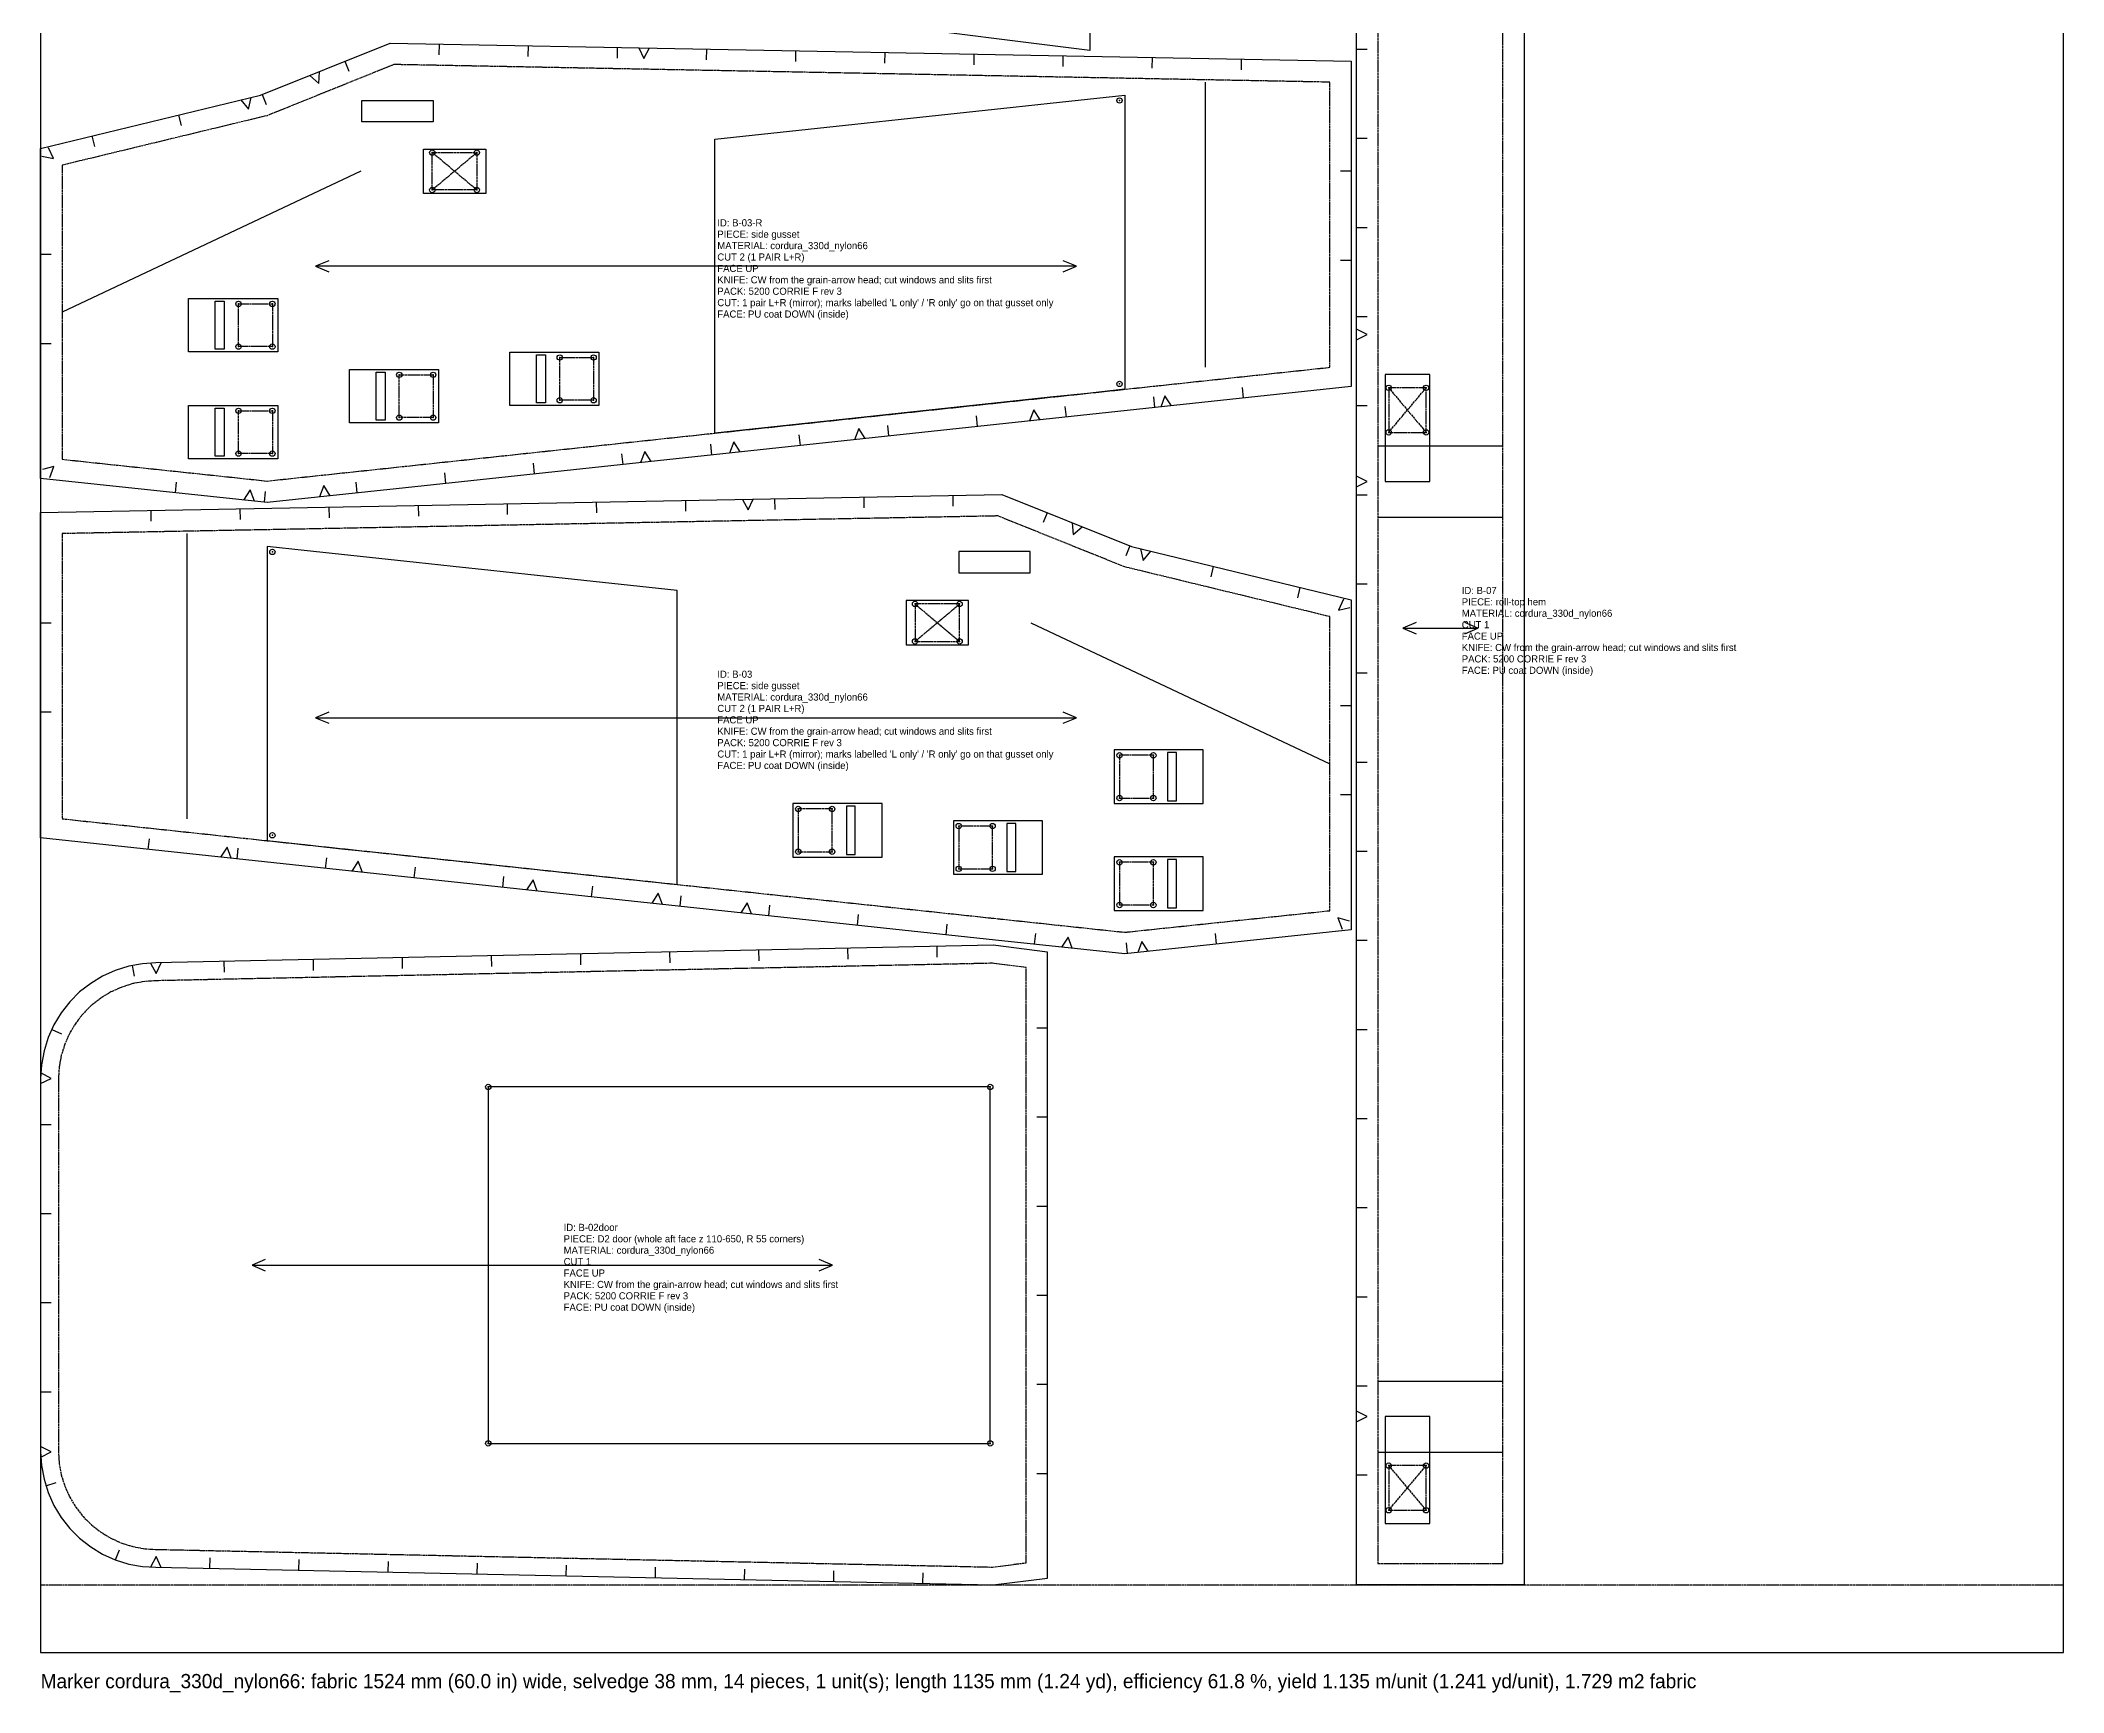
# Model space of a CAD drawing. Header units: millimetres. Extents: x 0 to 1135, y -22 to 1524.
# Drawn here: x 0 to 1135, y -22 to 905 of the extents above; entities that cross this region are included whole.
import ezdxf

# ---------------------------------------------------------------- set-up
doc = ezdxf.new("R2010")
doc.units = ezdxf.units.MM
doc.linetypes.add('DASHED', pattern=[1.524, 1.27, -0.254])
for name, color, linetype in [('CUT', 7, 'Continuous'), ('DRILL', 4, 'Continuous'), ('GRAIN', 5, 'Continuous'), ('INTERNAL', 6, 'Continuous'), ('NOTCH', 1, 'Continuous'), ('SEW', 3, 'Continuous'), ('TEXT', 2, 'Continuous')]:
    doc.layers.add(name, color=color, linetype=linetype)

msp = doc.modelspace()

# ---------------------------------------------------------------- linework, layer by layer
at = {"layer": 'CUT'}
for points in [[(588.5, 898.9), (469, 914), (469, 1245.1), (588.5, 1260.2)], [(738.2, 1111.7), (832.2, 1111.7), (832.2, 38), (738.2, 38)], [(735.2, 892.9), (735.2, 710.4), (199.5, 653.1), (127, 645.3), (0, 658.8), (0, 844), (123.4, 873.9), (196, 903.1)], [(0, 639.7), (539.2, 649.9), (611.9, 620.6), (735.2, 590.7), (735.2, 405.5), (608.2, 392.1), (535.7, 399.8), (0, 457.1)], [(564.8, 41.8), (564.8, 393), (534.4, 396.9), (64.6, 387), (57.2, 386.5), (49.4, 385.1), (41.9, 382.8), (34.8, 379.6), (28.1, 375.5), (21.9, 370.7), (16.3, 365.1), (11.5, 358.9), (7.4, 352.2), (4.2, 345.1), (1.9, 337.6), (0.5, 329.8), (0, 322.3), (0, 112.6), (0.5, 105), (1.9, 97.3), (4.2, 89.8), (7.4, 82.6), (11.5, 75.9), (16.3, 69.7), (21.9, 64.2), (28.1, 59.4), (34.8, 55.3), (41.9, 52.1), (49.4, 49.7), (57.2, 48.3), (64.6, 47.9), (534.4, 38)]]:
    msp.add_lwpolyline(points, close=True, dxfattribs=at)
at = {"layer": 'CUT', "linetype": 'CONTINUOUS'}
for points in [[(220.2, 871), (220.2, 859), (180.2, 859), (180.2, 871)], [(515, 617.8), (515, 605.8), (555, 605.8), (555, 617.8)]]:
    msp.add_lwpolyline(points, close=True, dxfattribs=at)
at = {"layer": 'DRILL'}
for centre in [(605.2, 870.9), (219.7, 841.7), (244.7, 841.7), (219.7, 820.7), (244.7, 820.7), (111, 756.8), (130, 756.8), (111, 732.8), (130, 732.8), (291.2, 726.7), (310.2, 726.7), (201.2, 717), (220.2, 717), (291.2, 702.7), (310.2, 702.7), (605.2, 711.9), (756.2, 709.7), (777.2, 709.7), (111, 696.8), (130, 696.8), (201.2, 693), (220.2, 693), (756.2, 684.7), (777.2, 684.7), (111, 672.8), (130, 672.8), (130, 617.6), (490.5, 588.4), (515.5, 588.4), (490.5, 567.4), (515.5, 567.4), (605.2, 503.5), (624.2, 503.5), (605.2, 479.5), (624.2, 479.5), (425, 473.4), (444, 473.4), (130, 458.6), (515, 463.8), (534, 463.8), (425, 449.4), (444, 449.4), (605.2, 443.5), (624.2, 443.5), (515, 439.8), (534, 439.8), (605.2, 419.5), (624.2, 419.5), (251.1, 317.4), (532.7, 317.4), (251.1, 117.4), (532.7, 117.4), (756.2, 104.9), (777.2, 104.9), (756.2, 79.9), (777.2, 79.9)]:
    msp.add_circle(centre, 1.5, dxfattribs=at)
for p in [(605.2, 870.9), (219.7, 841.7), (244.7, 841.7), (219.7, 820.7), (244.7, 820.7), (111, 756.8), (130, 756.8), (111, 732.8), (130, 732.8), (291.2, 726.7), (310.2, 726.7), (201.2, 717), (220.2, 717), (605.2, 711.9), (756.2, 709.7), (777.2, 709.7), (111, 696.8), (130, 696.8), (201.2, 693), (220.2, 693), (291.2, 702.7), (310.2, 702.7), (756.2, 684.7), (777.2, 684.7), (111, 672.8), (130, 672.8), (130, 617.6), (490.5, 588.4), (515.5, 588.4), (490.5, 567.4), (515.5, 567.4), (605.2, 503.5), (624.2, 503.5), (605.2, 479.5), (624.2, 479.5), (425, 473.4), (444, 473.4), (130, 458.6), (515, 463.8), (534, 463.8), (425, 449.4), (444, 449.4), (605.2, 443.5), (624.2, 443.5), (515, 439.8), (534, 439.8), (605.2, 419.5), (624.2, 419.5), (251.1, 317.4), (532.7, 317.4), (251.1, 117.4), (532.7, 117.4), (756.2, 104.9), (777.2, 104.9), (756.2, 79.9), (777.2, 79.9)]:
    msp.add_point(p, dxfattribs=at)
at = {"layer": 'GRAIN'}
for points in [[(161.6, 781), (154.2, 777.9), (161.6, 774.7)], [(581, 777.9), (154.2, 777.9)], [(573.6, 774.7), (581, 777.9), (573.6, 781)], [(771.6, 578), (764.2, 574.8), (771.6, 571.7)], [(764.2, 574.8), (806.2, 574.8)], [(798.9, 571.7), (806.2, 574.8), (798.9, 578)], [(161.6, 527.7), (154.2, 524.6), (161.6, 521.5)], [(154.2, 524.6), (581, 524.6)], [(573.6, 521.5), (581, 524.6), (573.6, 527.7)], [(125.9, 220.5), (118.6, 217.4), (125.9, 214.3)], [(118.6, 217.4), (444.2, 217.4)], [(436.8, 214.3), (444.2, 217.4), (436.8, 220.5)]]:
    msp.add_lwpolyline(points, dxfattribs=at)
at = {"layer": 'INTERNAL', "linetype": 'CONTINUOUS'}
for points in [[(608.2, 708.9), (587.3, 706.6), (566.4, 704.4), (545.5, 702.2), (524.6, 699.9), (503.7, 697.7), (482.8, 695.5), (461.9, 693.2), (441, 691), (420.1, 688.7), (399.1, 686.5), (378.2, 684.3), (378.2, 849.3), (399.1, 851.5), (420.1, 853.7), (441, 856), (461.9, 858.2), (482.8, 860.5), (503.7, 862.7), (524.6, 864.9), (545.5, 867.2), (566.4, 869.4), (587.3, 871.6), (608.2, 873.9)], [(249.7, 843.7), (249.7, 818.7), (214.7, 818.7), (214.7, 843.7)], [(133, 759.8), (133, 729.8), (83, 729.8), (83, 759.8)], [(103, 758.3), (103, 731.3), (98, 731.3), (98, 758.3)], [(313.2, 729.7), (313.2, 699.7), (263.2, 699.7), (263.2, 729.7)], [(283.2, 728.2), (283.2, 701.2), (278.2, 701.2), (278.2, 728.2)], [(223.2, 720), (223.2, 690), (173.2, 690), (173.2, 720)], [(193.2, 718.5), (193.2, 691.5), (188.2, 691.5), (188.2, 718.5)], [(754.2, 717.2), (754.2, 657.2), (779.2, 657.2), (779.2, 717.2)], [(133, 699.8), (133, 669.8), (83, 669.8), (83, 699.8)], [(103, 698.3), (103, 671.3), (98, 671.3), (98, 698.3)], [(127, 455.6), (147.9, 453.4), (168.8, 451.1), (189.7, 448.9), (210.6, 446.7), (231.5, 444.4), (252.5, 442.2), (273.4, 440), (294.3, 437.7), (315.2, 435.5), (336.1, 433.2), (357, 431), (357, 596), (336.1, 598.2), (315.2, 600.5), (294.3, 602.7), (273.4, 605), (252.5, 607.2), (231.5, 609.4), (210.6, 611.7), (189.7, 613.9), (168.8, 616.1), (147.9, 618.4), (127, 620.6)], [(485.5, 590.4), (485.5, 565.4), (520.5, 565.4), (520.5, 590.4)], [(602.2, 506.5), (602.2, 476.5), (652.2, 476.5), (652.2, 506.5)], [(632.2, 505), (632.2, 478), (637.2, 478), (637.2, 505)], [(422, 476.4), (422, 446.4), (472, 446.4), (472, 476.4)], [(452, 474.9), (452, 447.9), (457, 447.9), (457, 474.9)], [(512, 466.8), (512, 436.8), (562, 436.8), (562, 466.8)], [(542, 465.3), (542, 438.3), (547, 438.3), (547, 465.3)], [(602.2, 446.5), (602.2, 416.5), (652.2, 416.5), (652.2, 446.5)], [(632.2, 445), (632.2, 418), (637.2, 418), (637.2, 445)], [(251.1, 317.4), (251.1, 117.4), (532.7, 117.4), (532.7, 317.4)], [(754.2, 132.4), (754.2, 72.4), (779.2, 72.4), (779.2, 132.4)]]:
    msp.add_lwpolyline(points, close=True, dxfattribs=at)
for points in [[(653.2, 881.2), (653.2, 721.2)], [(608.2, 848.9), (608.2, 708.9)], [(179.7, 831.2), (12, 752.1)], [(750.2, 677.2), (820.2, 677.2)], [(750.2, 637.2), (820.2, 637.2)], [(82, 627.9), (82, 467.9)], [(127, 595.6), (127, 455.6)], [(555.5, 577.9), (723.2, 498.8)], [(750.2, 152.4), (820.2, 152.4)], [(750.2, 112.4), (820.2, 112.4)]]:
    msp.add_lwpolyline(points, dxfattribs=at)
at = {"layer": 'NOTCH'}
for points in [[(223.6, 902.6), (223.4, 896.6)], [(273.5, 901.7), (273.4, 895.7)], [(323.5, 900.7), (323.4, 894.7)], [(335.5, 900.5), (338.3, 894.4), (341.5, 900.4)], [(373.5, 899.8), (373.4, 893.8)], [(423.5, 898.8), (423.4, 892.8)], [(473.5, 897.9), (473.4, 891.9)], [(523.5, 896.9), (523.4, 890.9)], [(738.2, 899.7), (744.2, 899.7)], [(151, 885), (156, 880.5), (156.5, 887.2)], [(170.7, 892.9), (172.9, 887.3)], [(573.5, 896), (573.4, 890)], [(623.5, 895), (623.4, 889.1)], [(673.5, 894.1), (673.4, 888.1)], [(124.3, 874.2), (126.5, 868.7)], [(77.4, 862.7), (78.8, 856.9)], [(112.4, 871.2), (116.7, 866.1), (118.2, 872.6)], [(0.7, 839.6), (7.3, 838.3), (4.4, 844.3)], [(28.8, 851), (30.2, 845.1)], [(738.2, 849.7), (744.2, 849.7)], [(735.2, 831.2), (729.2, 831.2)], [(738.2, 799.7), (744.2, 799.7)], [(0, 784.6), (6, 784.6)], [(735.2, 781.2), (729.2, 781.2)], [(738.2, 749.7), (744.2, 749.7)], [(738.2, 736.7), (744.2, 739.7), (738.2, 742.7)], [(0, 734.6), (6, 734.6)], [(625.1, 698.6), (624.4, 704.6)], [(634.3, 699.6), (630.7, 705.2), (628.3, 698.9)], [(674.8, 703.9), (674.2, 709.9)], [(525.6, 688), (525, 693.9)], [(560.7, 691.7), (557.1, 697.4), (554.7, 691.1)], [(575.4, 693.3), (574.7, 699.3)], [(738.2, 699.7), (744.2, 699.7)], [(426.2, 677.3), (425.6, 683.3)], [(462.6, 681.2), (459, 686.9), (456.6, 680.6)], [(475.9, 682.7), (475.3, 688.6)], [(326.8, 666.7), (326.1, 672.7)], [(342.5, 668.4), (338.9, 674), (336.5, 667.7)], [(376.5, 672), (375.9, 678)], [(392.4, 673.7), (388.8, 679.4), (386.4, 673.1)], [(5.1, 659.3), (7.5, 665.5), (1.1, 663.8)], [(227.3, 656.1), (226.7, 662)], [(277.1, 661.4), (276.4, 667.4)], [(738.2, 654.2), (744.2, 657.2), (738.2, 660.2)], [(75.7, 650.8), (76.3, 656.7)], [(119.9, 646.1), (117.5, 652.4), (113.9, 646.7)], [(125.6, 645.5), (126.1, 651.5)], [(162.5, 649.1), (158.9, 654.8), (156.5, 648.5)], [(177.6, 650.8), (177, 656.7)], [(393.8, 647.1), (396.9, 641.2), (399.8, 647.2)], [(411.7, 647.4), (411.8, 641.4)], [(461.7, 648.4), (461.8, 642.4)], [(511.7, 649.3), (511.8, 643.3)], [(738.2, 649.7), (744.2, 649.7)], [(61.8, 640.8), (61.9, 634.8)], [(111.8, 641.8), (111.9, 635.8)], [(161.7, 642.7), (161.9, 636.7)], [(211.7, 643.7), (211.9, 637.7)], [(261.7, 644.6), (261.8, 638.6)], [(311.7, 645.6), (311.8, 639.6)], [(361.7, 646.5), (361.8, 640.5)], [(564.6, 639.6), (562.3, 634.1)], [(578.7, 634), (579.2, 627.3), (584.3, 631.7)], [(611, 621), (608.7, 615.4)], [(617, 619.4), (618.5, 612.8), (622.8, 618)], [(657.8, 609.5), (656.4, 603.7)], [(706.4, 597.7), (705, 591.9)], [(730.8, 591.1), (728, 585), (734.5, 586.4)], [(738.2, 599.7), (744.2, 599.7)], [(0, 577.9), (6, 577.9)], [(738.2, 549.7), (744.2, 549.7)], [(0, 527.9), (6, 527.9)], [(735.2, 531.3), (729.2, 531.3)], [(738.2, 499.7), (744.2, 499.7)], [(735.2, 481.3), (729.2, 481.3)], [(60.4, 450.7), (61.1, 456.6)], [(106.9, 445.7), (104.6, 452), (100.9, 446.3)], [(110.2, 445.3), (110.8, 451.3)], [(159.9, 440), (160.5, 446)], [(180.5, 437.8), (178.2, 444.1), (174.5, 438.5)], [(738.2, 449.7), (744.2, 449.7)], [(209.6, 434.7), (210.2, 440.7)], [(259.3, 429.4), (259.9, 435.4)], [(278.6, 427.3), (276.3, 433.6), (272.6, 428)], [(309, 424.1), (309.7, 430)], [(348.8, 419.8), (346.5, 426.1), (342.8, 420.5)], [(358.7, 418.8), (359.4, 424.7)], [(398.7, 414.5), (396.4, 420.8), (392.7, 415.1)], [(408.5, 413.4), (409.1, 419.4)], [(458.2, 408.1), (458.8, 414.1)], [(507.9, 402.8), (508.5, 408.8)], [(734.2, 410.5), (727.7, 412.3), (730.1, 406)], [(557.6, 397.5), (558.2, 403.5)], [(578.7, 395.2), (576.4, 401.5), (572.7, 395.9)], [(609.6, 392.2), (609.1, 398.2)], [(621.3, 393.5), (617.7, 399.1), (615.4, 392.8)], [(659.6, 397.5), (659, 403.5)], [(738.2, 399.7), (744.2, 399.7)], [(61.6, 386.9), (64.8, 381), (67.6, 387.1)], [(102.8, 387.8), (102.9, 381.8)], [(152.8, 388.8), (152.9, 382.8)], [(202.8, 389.9), (202.9, 383.9)], [(252.8, 390.9), (252.9, 384.9)], [(302.8, 392), (302.9, 386)], [(352.7, 393), (352.9, 387)], [(402.7, 394.1), (402.9, 388.1)], [(452.7, 395.1), (452.8, 389.1)], [(502.7, 396.2), (502.8, 390.2)], [(51.3, 385.5), (52.4, 379.6)], [(6.3, 349.6), (11.7, 347.2)], [(564.8, 350.4), (558.8, 350.4)], [(738.2, 349.7), (744.2, 349.7)], [(-0.1, 319.3), (6, 322.1), (0.1, 325.3)], [(0, 296.4), (6, 296.4)], [(564.8, 300.4), (558.8, 300.4)], [(738.2, 299.7), (744.2, 299.7)], [(564.8, 250.4), (558.8, 250.4)], [(738.2, 249.7), (744.2, 249.7)], [(0, 246.4), (6, 246.4)], [(0, 196.4), (6, 196.4)], [(564.8, 200.4), (558.8, 200.4)], [(738.2, 199.7), (744.2, 199.7)], [(564.8, 150.4), (558.8, 150.4)], [(738.2, 149.7), (744.2, 149.7)], [(0, 146.4), (6, 146.4)], [(738.2, 129.4), (744.2, 132.4), (738.2, 135.4)], [(0.1, 109.6), (6, 112.7), (-0.1, 115.6)], [(3, 93.6), (8.7, 95.4)], [(564.8, 100.4), (558.8, 100.4)], [(738.2, 99.7), (744.2, 99.7)], [(42.1, 52), (44.2, 57.7)], [(67.6, 47.7), (64.8, 53.9), (61.6, 48)], [(95, 47.2), (95.1, 53.2)], [(144.9, 46.2), (145.1, 52.2)], [(194.9, 45.1), (195.1, 51.1)], [(244.9, 44.1), (245, 50.1)], [(294.9, 43), (295, 49)], [(344.9, 42), (345, 48)], [(394.9, 40.9), (395, 46.9)], [(444.9, 39.9), (445, 45.9)], [(494.9, 38.8), (495, 44.8)]]:
    msp.add_lwpolyline(points, dxfattribs=at)
at = {"layer": 'SEW', "linetype": 'DASHED'}
for points in [[(750.2, 1099.7), (750.2, 50), (820.2, 50), (820.2, 1099.7)], [(723.2, 881.2), (198.2, 891.1), (127, 862.4), (12, 834.6), (12, 669.6), (127, 657.4), (198.2, 665), (723.2, 721.2)], [(244.7, 841.7), (244.7, 820.7), (219.7, 820.7), (219.7, 841.7)], [(130, 756.8), (130, 732.8), (111, 732.8), (111, 756.8)], [(310.2, 726.7), (310.2, 702.7), (291.2, 702.7), (291.2, 726.7)], [(220.2, 717), (220.2, 693), (201.2, 693), (201.2, 717)], [(756.2, 709.7), (756.2, 684.7), (777.2, 684.7), (777.2, 709.7)], [(130, 696.8), (130, 672.8), (111, 672.8), (111, 696.8)], [(12, 627.9), (12, 467.9), (537, 411.8), (608.2, 404.2), (723.2, 416.3), (723.2, 581.3), (608.2, 609.2), (537, 637.8)], [(490.5, 588.4), (490.5, 567.4), (515.5, 567.4), (515.5, 588.4)], [(605.2, 503.5), (605.2, 479.5), (624.2, 479.5), (624.2, 503.5)], [(425, 473.4), (425, 449.4), (444, 449.4), (444, 473.4)], [(515, 463.8), (515, 439.8), (534, 439.8), (534, 463.8)], [(605.2, 443.5), (605.2, 419.5), (624.2, 419.5), (624.2, 443.5)], [(552.8, 384.5), (533.9, 386.8), (65, 377), (58.4, 376.6), (51.8, 375.4), (45.5, 373.4), (39.4, 370.7), (33.8, 367.3), (28.5, 363.2), (23.8, 358.5), (19.7, 353.2), (16.3, 347.6), (13.6, 341.5), (11.6, 335.2), (10.4, 328.6), (10, 322), (10, 112.9), (10.4, 106.2), (11.6, 99.7), (13.6, 93.4), (16.3, 87.3), (19.7, 81.6), (23.8, 76.4), (28.5, 71.7), (33.8, 67.6), (39.4, 64.2), (45.5, 61.4), (51.8, 59.5), (58.4, 58.3), (65, 57.9), (533.9, 48), (552.8, 50.4)], [(756.2, 104.9), (756.2, 79.9), (777.2, 79.9), (777.2, 104.9)]]:
    msp.add_lwpolyline(points, close=True, dxfattribs=at)
for points in [[(244.7, 841.7), (219.7, 820.7)], [(244.7, 820.7), (219.7, 841.7)], [(756.2, 709.7), (777.2, 684.7)], [(756.2, 684.7), (777.2, 709.7)], [(490.5, 588.4), (515.5, 567.4)], [(490.5, 567.4), (515.5, 588.4)], [(756.2, 104.9), (777.2, 79.9)], [(756.2, 79.9), (777.2, 104.9)]]:
    msp.add_lwpolyline(points, dxfattribs=at)
at = {"layer": 'TEXT', "linetype": 'DASHED'}
msp.add_line((0, 38), (1134.8, 38), dxfattribs=at)
at = {"layer": 'TEXT'}
msp.add_lwpolyline([(0, 0), (1134.8, 0), (1134.8, 1524), (0, 1524)], close=True, dxfattribs=at)

# ---------------------------------------------------------------- texts
for s, height, p in [('ID: B-03-R', 4, (379.6, 800.3)), ('PIECE: side gusset', 4, (379.6, 793.9)), ('CUT 2 (1 PAIR L+R)', 4, (379.6, 781.1)), ('MATERIAL: cordura_330d_nylon66', 4, (379.6, 787.5)), ('FACE UP', 4, (379.6, 774.7)), ('KNIFE: CW from the grain-arrow head; cut windows and slits first', 4, (379.6, 768.3)), ('PACK: 5200 CORRIE F rev 3', 4, (379.6, 761.9)), ("CUT: 1 pair L+R (mirror); marks labelled 'L only' / 'R only' go on that gusset only", 4, (379.6, 755.5)), ('FACE: PU coat DOWN (inside)', 4, (379.6, 749.1)), ('ID: B-07', 4, (797.2, 594)), ('PIECE: roll-top hem', 4, (797.2, 587.6)), ('CUT 1', 4, (797.2, 574.8)), ('MATERIAL: cordura_330d_nylon66', 4, (797.2, 581.2)), ('FACE UP', 4, (797.2, 568.4)), ('KNIFE: CW from the grain-arrow head; cut windows and slits first', 4, (797.2, 562)), ('PACK: 5200 CORRIE F rev 3', 4, (797.2, 555.6)), ('ID: B-03', 4, (379.6, 547)), ('PIECE: side gusset', 4, (379.6, 540.6)), ('FACE: PU coat DOWN (inside)', 4, (797.2, 549.2)), ('MATERIAL: cordura_330d_nylon66', 4, (379.6, 534.2)), ('CUT 2 (1 PAIR L+R)', 4, (379.6, 527.8)), ('FACE UP', 4, (379.6, 521.4)), ('KNIFE: CW from the grain-arrow head; cut windows and slits first', 4, (379.6, 515)), ('PACK: 5200 CORRIE F rev 3', 4, (379.6, 508.6)), ("CUT: 1 pair L+R (mirror); marks labelled 'L only' / 'R only' go on that gusset only", 4, (379.6, 502.2)), ('FACE: PU coat DOWN (inside)', 4, (379.6, 495.8)), ('ID: B-02door', 4, (293.4, 236.6)), ('PIECE: D2 door (whole aft face z 110-650, R 55 corners)', 4, (293.4, 230.2)), ('MATERIAL: cordura_330d_nylon66', 4, (293.4, 223.8)), ('CUT 1', 4, (293.4, 217.4)), ('FACE UP', 4, (293.4, 211)), ('KNIFE: CW from the grain-arrow head; cut windows and slits first', 4, (293.4, 204.6)), ('PACK: 5200 CORRIE F rev 3', 4, (293.4, 198.2)), ('FACE: PU coat DOWN (inside)', 4, (293.4, 191.8)), ('Marker cordura_330d_nylon66: fabric 1524 mm (60.0 in) wide, selvedge 38 mm, 14 pieces, 1 unit(s); length 1135 mm (1.24 yd), efficiency 61.8 %, yield 1.135 m/unit (1.241 yd/unit), 1.729 m2 fabric', 8, (0, -20))]:
    msp.add_text(s, height=height, dxfattribs=at).set_placement(p)

doc.saveas('drawing.dxf')
